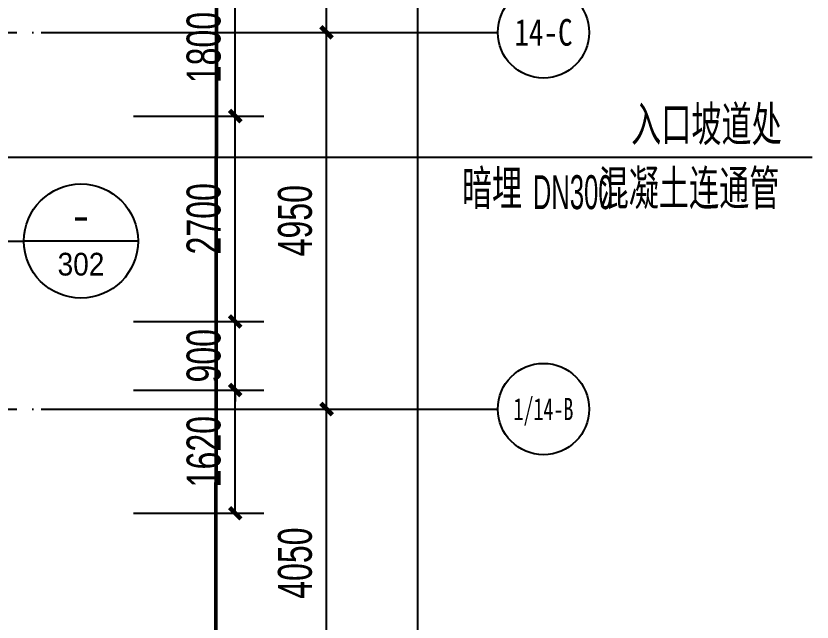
# Model space of a CAD drawing. Extents: x -409435 to 356702, y -107829 to 330904.
# Drawn here: x 119929 to 130389, y 8951 to 16916 of the extents above; entities that cross this region are included whole.
import ezdxf
from ezdxf.enums import TextEntityAlignment as Align
from ezdxf.xclip import XClip

# ---------------------------------------------------------------- set-up
doc = ezdxf.new("R2010")
doc.units = 0
doc.header["$LTSCALE"] = 1000
doc.header["$MEASUREMENT"] = 0
doc.header["$XCLIPFRAME"] = 0
doc.linetypes.add('104-14# 核心筒$0$DOTE', pattern=[2.42, 2, -0.2, 0.02, -0.2])
for name, color, linetype in [('01-标注_尺寸', 124, 'Continuous'), ('01-标注_符号', 200, 'Continuous'), ('02-TEXT_标注', 130, 'Continuous'), ('104-14# 核心筒$0$01-标注_轴线坐标', 132, 'Continuous'), ('104-14# 核心筒$0$A_AXIS-轴线', 36, '104-14# 核心筒$0$DOTE'), ('104-14# 核心筒$0$AXIS_TEXT', 7, 'Continuous'), ('AXIS_TEXT', 7, 'Continuous')]:
    doc.layers.add(name, color=color, linetype=linetype)
doc.layers.add('X-104 14#平面$0$road', color=142, linetype='Continuous', lineweight=50)
doc.styles.add('104-14# 核心筒$0$_TCH_AXIS', font='STXIHEI_0.TTF', dxfattribs={"width": 0.8})
doc.styles.add('104-14# 核心筒$0$_TCH_DIM_T3', font='ros.shx', dxfattribs={"width": 0.705882, "bigfont": 'jd.shx'})
doc.styles.add('_TCH_DIM', font='ros.shx', dxfattribs={"width": 0.8, "height": 2, "bigfont": 'jd.shx'})
doc.styles.add('_TCH_DIM_T3', font='ros.shx', dxfattribs={"width": 0.705882, "bigfont": 'jd.shx'})
doc.styles.add('_TCH_LABEL', font='ros.shx', dxfattribs={"width": 0.8, "bigfont": 'jd.shx'})
doc.styles.add('COMPLEX', font='COMPLEX')
doc.dimstyles.new('104-14# 核心筒$0$_TCH_ARCH&&150', dxfattribs={"dimtxt": 446.25, "dimasz": 150, "dimexe": 375, "dimexo": 450, "dimgap": 189.375, "dimtad": 1, "dimdec": 0, "dimzin": 0, "dimdsep": 46, "dimtxsty": '104-14# 核心筒$0$_TCH_DIM_T3', "dimblk": '104-14# 核心筒$0$_ArchTick', "dimcen": 0.09, "dimclrt": 7, "dimazin": 2, "dimtfac": 1, "dimtdec": 0, "dimtix": 1, "dimtmove": 2, "dimatfit": 3, "dimfxl": 0, "dimtolj": 1, "dimtzin": 0, "dimarcsym": 0})
doc.dimstyles.new('_TCH_ARCH&&150', dxfattribs={"dimtxt": 446.25, "dimasz": 150, "dimexe": 375, "dimexo": 450, "dimgap": 189.375, "dimtad": 1, "dimdec": 0, "dimzin": 0, "dimdsep": 46, "dimtxsty": '_TCH_DIM_T3', "dimblk": 'ARCHTICK', "dimcen": 0.09, "dimclrt": 7, "dimazin": 2, "dimtfac": 1, "dimtdec": 0, "dimtix": 1, "dimtmove": 2, "dimatfit": 3, "dimfxl": 0, "dimtolj": 1, "dimtzin": 0, "dimarcsym": 0})

# ---------------------------------------------------------------- blocks, each defined once
blk = doc.blocks.new('_AXISO')
blk.add_circle((0, 0), 0.5)
at = {"layer": 'AXIS_TEXT', "style": 'COMPLEX', "width": 1.041667}
blk.add_attdef('A', text='', height=0.56, dxfattribs=at).set_placement((-0.25, -0.28), (0.25, -0.28), align=Align.FIT)
blk = doc.blocks.new('104-14# 核心筒$0$_ArchTick')
at = {"color": 0, "linetype": 'ByBlock', "const_width": 0.4}
blk.add_lwpolyline([(-0.5, -0.5), (0.5, 0.5)], dxfattribs=at)
blk = doc.blocks.new('*D2688')
at = {"layer": '104-14# 核心筒$0$01-标注_轴线坐标', "color": 0, "lineweight": -2, "transparency": 16777216}
for p, q in [((120710, 43424), (125585, 43424)), ((125210, -2200), (125210, 43424)), ((120710, -2200), (125585, -2200))]:
    blk.add_line(p, q, dxfattribs=at)
at = {"layer": 'Defpoints', "color": 0, "transparency": 16777216}
for p in [(120260, 43424), (125210, 43424), (120260, -2200)]:
    blk.add_point(p, dxfattribs=at)
at = {"layer": '104-14# 核心筒$0$01-标注_轴线坐标', "color": 0, "lineweight": -2, "transparency": 16777216, "xscale": 150, "yscale": 150, "zscale": 150}
for p, rotation in [((125210, 43424), 90), ((125210, -2200), 270)]:
    blk.add_blockref('104-14# 核心筒$0$_ArchTick', p, dxfattribs=dict(at, rotation=rotation))
at = {"layer": '104-14# 核心筒$0$01-标注_轴线坐标', "color": 7, "transparency": 16777216, "insert": (124797, 20612), "char_height": 446.2, "attachment_point": 5, "rotation": 90, "style": '104-14# 核心筒$0$_TCH_DIM_T3'}
blk.add_mtext('\\A1;45624', dxfattribs=at)
blk = doc.blocks.new('*D2692')
at = {"layer": '104-14# 核心筒$0$01-标注_轴线坐标', "color": 0, "lineweight": -2, "transparency": 16777216}
for p, q in [((120710, 11750), (124385, 11750)), ((124010, 7700), (124010, 11750)), ((120710, 7700), (124385, 7700))]:
    blk.add_line(p, q, dxfattribs=at)
at = {"layer": 'Defpoints', "color": 0, "transparency": 16777216}
for p in [(120260, 11750), (124010, 11750), (120260, 7700)]:
    blk.add_point(p, dxfattribs=at)
at = {"layer": '104-14# 核心筒$0$01-标注_轴线坐标', "color": 0, "lineweight": -2, "transparency": 16777216, "xscale": 150, "yscale": 150, "zscale": 150}
for p, rotation in [((124010, 11750), 90), ((124010, 7700), 270)]:
    blk.add_blockref('104-14# 核心筒$0$_ArchTick', p, dxfattribs=dict(at, rotation=rotation))
at = {"layer": '104-14# 核心筒$0$01-标注_轴线坐标', "color": 7, "transparency": 16777216, "insert": (123597, 9725), "char_height": 446.2, "attachment_point": 5, "rotation": 90, "style": '104-14# 核心筒$0$_TCH_DIM_T3'}
blk.add_mtext('\\A1;4050', dxfattribs=at)
blk = doc.blocks.new('*D2693')
at = {"layer": '104-14# 核心筒$0$01-标注_轴线坐标', "color": 0, "lineweight": -2, "transparency": 16777216}
for p, q in [((120710, 16700), (124385, 16700)), ((124010, 11750), (124010, 16700)), ((120710, 11750), (124385, 11750))]:
    blk.add_line(p, q, dxfattribs=at)
at = {"layer": 'Defpoints', "color": 0, "transparency": 16777216}
for p in [(120260, 16700), (124010, 16700), (120260, 11750)]:
    blk.add_point(p, dxfattribs=at)
at = {"layer": '104-14# 核心筒$0$01-标注_轴线坐标', "color": 0, "lineweight": -2, "transparency": 16777216, "xscale": 150, "yscale": 150, "zscale": 150}
for p, rotation in [((124010, 16700), 90), ((124010, 11750), 270)]:
    blk.add_blockref('104-14# 核心筒$0$_ArchTick', p, dxfattribs=dict(at, rotation=rotation))
at = {"layer": '104-14# 核心筒$0$01-标注_轴线坐标', "color": 7, "transparency": 16777216, "insert": (123597, 14225), "char_height": 446.2, "attachment_point": 5, "rotation": 90, "style": '104-14# 核心筒$0$_TCH_DIM_T3'}
blk.add_mtext('\\A1;4950', dxfattribs=at)
blk = doc.blocks.new('*D2694')
at = {"layer": '104-14# 核心筒$0$01-标注_轴线坐标', "color": 0, "lineweight": -2, "transparency": 16777216}
for p, q in [((120710, 21650), (124385, 21650)), ((124010, 16700), (124010, 21650)), ((120710, 16700), (124385, 16700))]:
    blk.add_line(p, q, dxfattribs=at)
at = {"layer": 'Defpoints', "color": 0, "transparency": 16777216}
for p in [(120260, 21650), (124010, 21650), (120260, 16700)]:
    blk.add_point(p, dxfattribs=at)
at = {"layer": '104-14# 核心筒$0$01-标注_轴线坐标', "color": 0, "lineweight": -2, "transparency": 16777216, "xscale": 150, "yscale": 150, "zscale": 150}
for p, rotation in [((124010, 21650), 90), ((124010, 16700), 270)]:
    blk.add_blockref('104-14# 核心筒$0$_ArchTick', p, dxfattribs=dict(at, rotation=rotation))
at = {"layer": '104-14# 核心筒$0$01-标注_轴线坐标', "color": 7, "transparency": 16777216, "insert": (123597, 19175), "char_height": 446.2, "attachment_point": 5, "rotation": 90, "style": '104-14# 核心筒$0$_TCH_DIM_T3'}
blk.add_mtext('\\A1;4950', dxfattribs=at)
blk = doc.blocks.new('_ArchTick')
at = {"color": 0, "linetype": 'ByBlock', "const_width": 0.4}
blk.add_lwpolyline([(-0.5, -0.5), (0.5, 0.5)], dxfattribs=at)
blk = doc.blocks.new('*D1204')
at = {"layer": '01-标注_尺寸', "color": 0, "lineweight": -2, "transparency": 16777216}
for p, q in [((121474, 17400), (123185, 17400)), ((122810, 15600), (122810, 17400)), ((121474, 15600), (123185, 15600))]:
    blk.add_line(p, q, dxfattribs=at)
at = {"layer": 'Defpoints', "color": 0, "transparency": 16777216}
for p in [(121024, 17400), (122810, 17400), (121024, 15600)]:
    blk.add_point(p, dxfattribs=at)
at = {"layer": '01-标注_尺寸', "color": 0, "lineweight": -2, "transparency": 16777216, "xscale": 150, "yscale": 150, "zscale": 150}
for p, rotation in [((122810, 17400), 90), ((122810, 15600), 270)]:
    blk.add_blockref('_ArchTick', p, dxfattribs=dict(at, rotation=rotation))
at = {"layer": '01-标注_尺寸', "color": 7, "transparency": 16777216, "insert": (122397, 16500), "char_height": 446.2, "attachment_point": 5, "rotation": 90, "style": '_TCH_DIM_T3'}
blk.add_mtext('\\A1;1800', dxfattribs=at)
blk = doc.blocks.new('*D1205')
at = {"layer": '01-标注_尺寸', "color": 0, "lineweight": -2, "transparency": 16777216}
for p, q in [((121474, 15600), (123185, 15600)), ((122810, 12900), (122810, 15600)), ((121474, 12900), (123185, 12900))]:
    blk.add_line(p, q, dxfattribs=at)
at = {"layer": 'Defpoints', "color": 0, "transparency": 16777216}
for p in [(121024, 15600), (122810, 15600), (121024, 12900)]:
    blk.add_point(p, dxfattribs=at)
at = {"layer": '01-标注_尺寸', "color": 0, "lineweight": -2, "transparency": 16777216, "xscale": 150, "yscale": 150, "zscale": 150}
for p, rotation in [((122810, 15600), 90), ((122810, 12900), 270)]:
    blk.add_blockref('_ArchTick', p, dxfattribs=dict(at, rotation=rotation))
at = {"layer": '01-标注_尺寸', "color": 7, "transparency": 16777216, "insert": (122397, 14250), "char_height": 446.2, "attachment_point": 5, "rotation": 90, "style": '_TCH_DIM_T3'}
blk.add_mtext('\\A1;2700', dxfattribs=at)
blk = doc.blocks.new('*D1206')
at = {"layer": '01-标注_尺寸', "color": 0, "lineweight": -2, "transparency": 16777216}
for p, q in [((122810, 12900), (122810, 13050)), ((121474, 12900), (123185, 12900)), ((122810, 12000), (122810, 12900)), ((121474, 12000), (123185, 12000)), ((122810, 12000), (122810, 11850))]:
    blk.add_line(p, q, dxfattribs=at)
at = {"layer": 'Defpoints', "color": 0, "transparency": 16777216}
for p in [(121024, 12900), (122810, 12900), (121024, 12000)]:
    blk.add_point(p, dxfattribs=at)
at = {"layer": '01-标注_尺寸', "color": 0, "lineweight": -2, "transparency": 16777216, "xscale": 150, "yscale": 150, "zscale": 150}
for p, rotation in [((122810, 12900), 270), ((122810, 12000), 90)]:
    blk.add_blockref('_ArchTick', p, dxfattribs=dict(at, rotation=rotation))
at = {"layer": '01-标注_尺寸', "color": 7, "transparency": 16777216, "insert": (122397, 12450), "char_height": 446.2, "attachment_point": 5, "rotation": 90, "style": '_TCH_DIM_T3'}
blk.add_mtext('\\A1;900', dxfattribs=at)
blk = doc.blocks.new('*D1207')
at = {"layer": '01-标注_尺寸', "color": 0, "lineweight": -2, "transparency": 16777216}
for p, q in [((121474, 12000), (123185, 12000)), ((122810, 10380), (122810, 12000)), ((121474, 10380), (123185, 10380))]:
    blk.add_line(p, q, dxfattribs=at)
at = {"layer": 'Defpoints', "color": 0, "transparency": 16777216}
for p in [(121024, 12000), (122810, 12000), (121024, 10380)]:
    blk.add_point(p, dxfattribs=at)
at = {"layer": '01-标注_尺寸', "color": 0, "lineweight": -2, "transparency": 16777216, "xscale": 150, "yscale": 150, "zscale": 150}
for p, rotation in [((122810, 12000), 90), ((122810, 10380), 270)]:
    blk.add_blockref('_ArchTick', p, dxfattribs=dict(at, rotation=rotation))
at = {"layer": '01-标注_尺寸', "color": 7, "transparency": 16777216, "insert": (122397, 11190), "char_height": 446.2, "attachment_point": 5, "rotation": 90, "style": '_TCH_DIM_T3'}
blk.add_mtext('\\A1;1620', dxfattribs=at)
blk = doc.blocks.new('104-14# 核心筒')
at = {"layer": '104-14# 核心筒$0$01-标注_轴线坐标'}
for p, q in [((120259.9, 16700), (126259.9, 16700)), ((120259.9, 11750), (126259.9, 11750))]:
    blk.add_line(p, q, dxfattribs=at)
at = {"layer": '104-14# 核心筒$0$A_AXIS-轴线'}
for p, q in [((-24839, 16700), (120259.9, 16700)), ((-24839, 11750), (120259.9, 11750))]:
    blk.add_line(p, q, dxfattribs=at)
at = {"layer": '104-14# 核心筒$0$01-标注_轴线坐标'}
ref = blk.add_blockref('_AXISO', (126859.9, 16700), dxfattribs=dict(at, xscale=1200, yscale=1200, zscale=1200))
ref.add_attrib('A', '14-C', dxfattribs={"layer": '104-14# 核心筒$0$AXIS_TEXT', "height": 350.32, "style": '104-14# 核心筒$0$_TCH_AXIS', "width": 0.90321}).set_placement((126478.2, 16524.8), (127241.7, 16524.8), align=Align.FIT)
ref = blk.add_blockref('_AXISO', (126859.9, 11750), dxfattribs=dict(at, xscale=1200, yscale=1200, zscale=1200))
ref.add_attrib('A', '1/14-B', dxfattribs={"layer": '104-14# 核心筒$0$AXIS_TEXT', "height": 292.27, "style": '104-14# 核心筒$0$_TCH_AXIS', "width": 0.837263}).set_placement((126466.2, 11603.9), (127253.7, 11603.9), align=Align.FIT)
for p1, p2, distance, picture, middle in [((120259.9, -2200), (120259.9, 43424.4), -4950, '*D2688', (124797.4, 20612.2)), ((120259.9, 16700), (120259.9, 21650), -3750, '*D2694', (123597.4, 19175)), ((120259.9, 11750), (120259.9, 16700), -3750, '*D2693', (123597.4, 14225)), ((120259.9, 7700), (120259.9, 11750), -3750, '*D2692', (123597.4, 9725))]:
    dim = blk.add_aligned_dim(p1=p1, p2=p2, distance=distance, dimstyle='104-14# 核心筒$0$_TCH_ARCH&&150', dxfattribs=at)
    dim.commit()
    dim.dimension.update_dxf_attribs({"geometry": picture, "text_midpoint": middle})
blk = doc.blocks.new('X-104 14#平面')
at = {"layer": 'X-104 14#平面$0$road'}
blk.add_line((122540.3, -4713.6), (122599.5, 49385.3), dxfattribs=at)
ref = blk.add_blockref('104-14# 核心筒', (0, 0))
XClip(ref).set_block_clipping_path([(-38664.3623821461, -25500), (139216.5485069363, 330900)])

msp = doc.modelspace()

# ---------------------------------------------------------------- linework, layer by layer
at = {"layer": '01-标注_符号'}
for p, q in [((117166.3, 15059.5), (125783.1, 15059.5)), ((125783.1, 15059.5), (130388.9, 15059.5)), ((117951.4, 13957.4), (120033.7, 13957.4)), ((121533.7, 13957.4), (120033.7, 13957.4))]:
    msp.add_line(p, q, dxfattribs=at)
msp.add_circle((120783.7, 13957.4), 750, dxfattribs=at)

# ---------------------------------------------------------------- block references
msp.add_blockref('X-104 14#平面', (0, 0))

# ---------------------------------------------------------------- texts
at = {"layer": '02-TEXT_标注', "style": '_TCH_DIM'}
for s, height, width, p in [('入口坡道处', 520.93, 0.8, (128010.9, 15217)), ('暗埋', 520.93, 0.8, (125788, 14377)), ('混凝土连通管', 520.93, 0.8, (127584.4, 14377)), ('DN300', 446.25, 0.564706, (126719.2, 14377))]:
    msp.add_text(s, height=height, dxfattribs=dict(at, width=width)).set_placement(p)
at = {"layer": '02-TEXT_标注', "style": '_TCH_LABEL'}
for s, height, width, p, p2 in [('-', 397.6, 1.111111, (120677.7, 14095.3), (120889.7, 14095.3)), ('302', 298.81, 1.428571, (120476.4, 13504.4), (121091.1, 13504.4))]:
    msp.add_text(s, height=height, dxfattribs=dict(at, width=width)).set_placement(p, p2, align=Align.FIT)

# ---------------------------------------------------------------- dimensions: what is measured, and where the dimension line sits
at = {"layer": '01-标注_尺寸'}
for p1, p2, distance, picture, middle in [((121024.1, 15600), (121024.1, 17400), -1785.8, '*D1204', (122397.4, 16500)), ((121024.1, 12900), (121024.1, 15600), -1785.8, '*D1205', (122397.4, 14250)), ((121024.1, 12000), (121024.1, 12900), -1785.8, '*D1206', (122397.4, 12450)), ((121024.1186, 10380.4512), (121024.1186, 12000), -1785.8033, '*D1207', (122397.4219, 11190.2256))]:
    dim = msp.add_aligned_dim(p1=p1, p2=p2, distance=distance, dimstyle='_TCH_ARCH&&150', dxfattribs=at)
    dim.commit()
    dim.dimension.update_dxf_attribs({"geometry": picture, "text_midpoint": middle})

doc.saveas('drawing.dxf')
